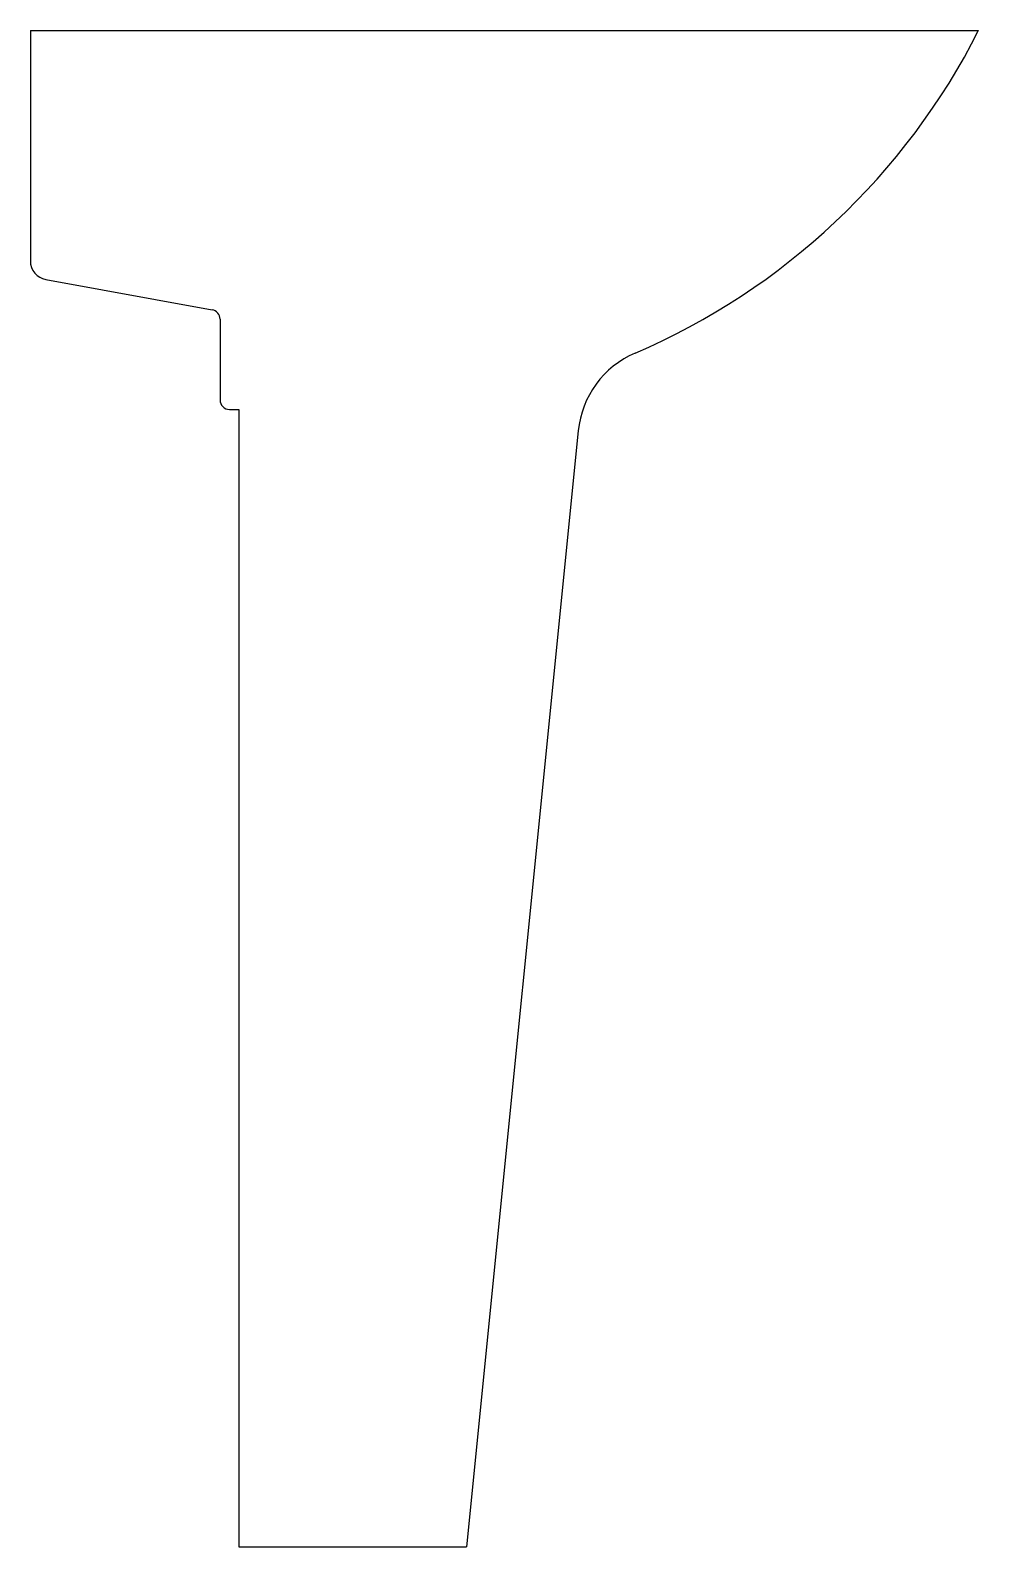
# Model space of a CAD drawing. Extents: x 4487.749 to 4488.249, y 4008.666 to 4009.466.
import ezdxf

# ---------------------------------------------------------------- set-up
doc = ezdxf.new("R2010")
doc.units = 0
doc.layers.get('0').update_dxf_attribs({"linetype": 'CONTINUOUS'})

msp = doc.modelspace()

# ---------------------------------------------------------------- linework, layer by layer
at = {"color": 0}
for p, q in [((4487.7488, 4009.4664), (4487.7488, 4009.34475)), ((4487.7488, 4009.4664), (4488.2488, 4009.4664)), ((4487.75701, 4009.33491), (4487.8447, 4009.31897)), ((4487.8488, 4009.31405), (4487.8488, 4009.2714)), ((4487.8538, 4009.2664), (4487.8588, 4009.2664)), ((4487.8588, 4009.2664), (4487.8588, 4008.6664)), ((4488.03768, 4009.25514), (4487.9788, 4008.6664)), ((4487.8588, 4008.6664), (4487.9788, 4008.6664))]:
    msp.add_line(p, q, dxfattribs=at)
for centre, radius, start, end in [((4487.92351, 4009.63089), 0.36452, 293.29402, 333.17617), ((4487.7588, 4009.34475), 0.01, 180, 259.69515), ((4487.8438, 4009.31405), 0.005, 0, 79.69515), ((4488.08743, 4009.25016), 0.05, 113.29402, 174.28941), ((4487.8538, 4009.2714), 0.005, 180, 270)]:
    msp.add_arc(centre, radius, start, end, dxfattribs=at)

doc.saveas('drawing.dxf')
